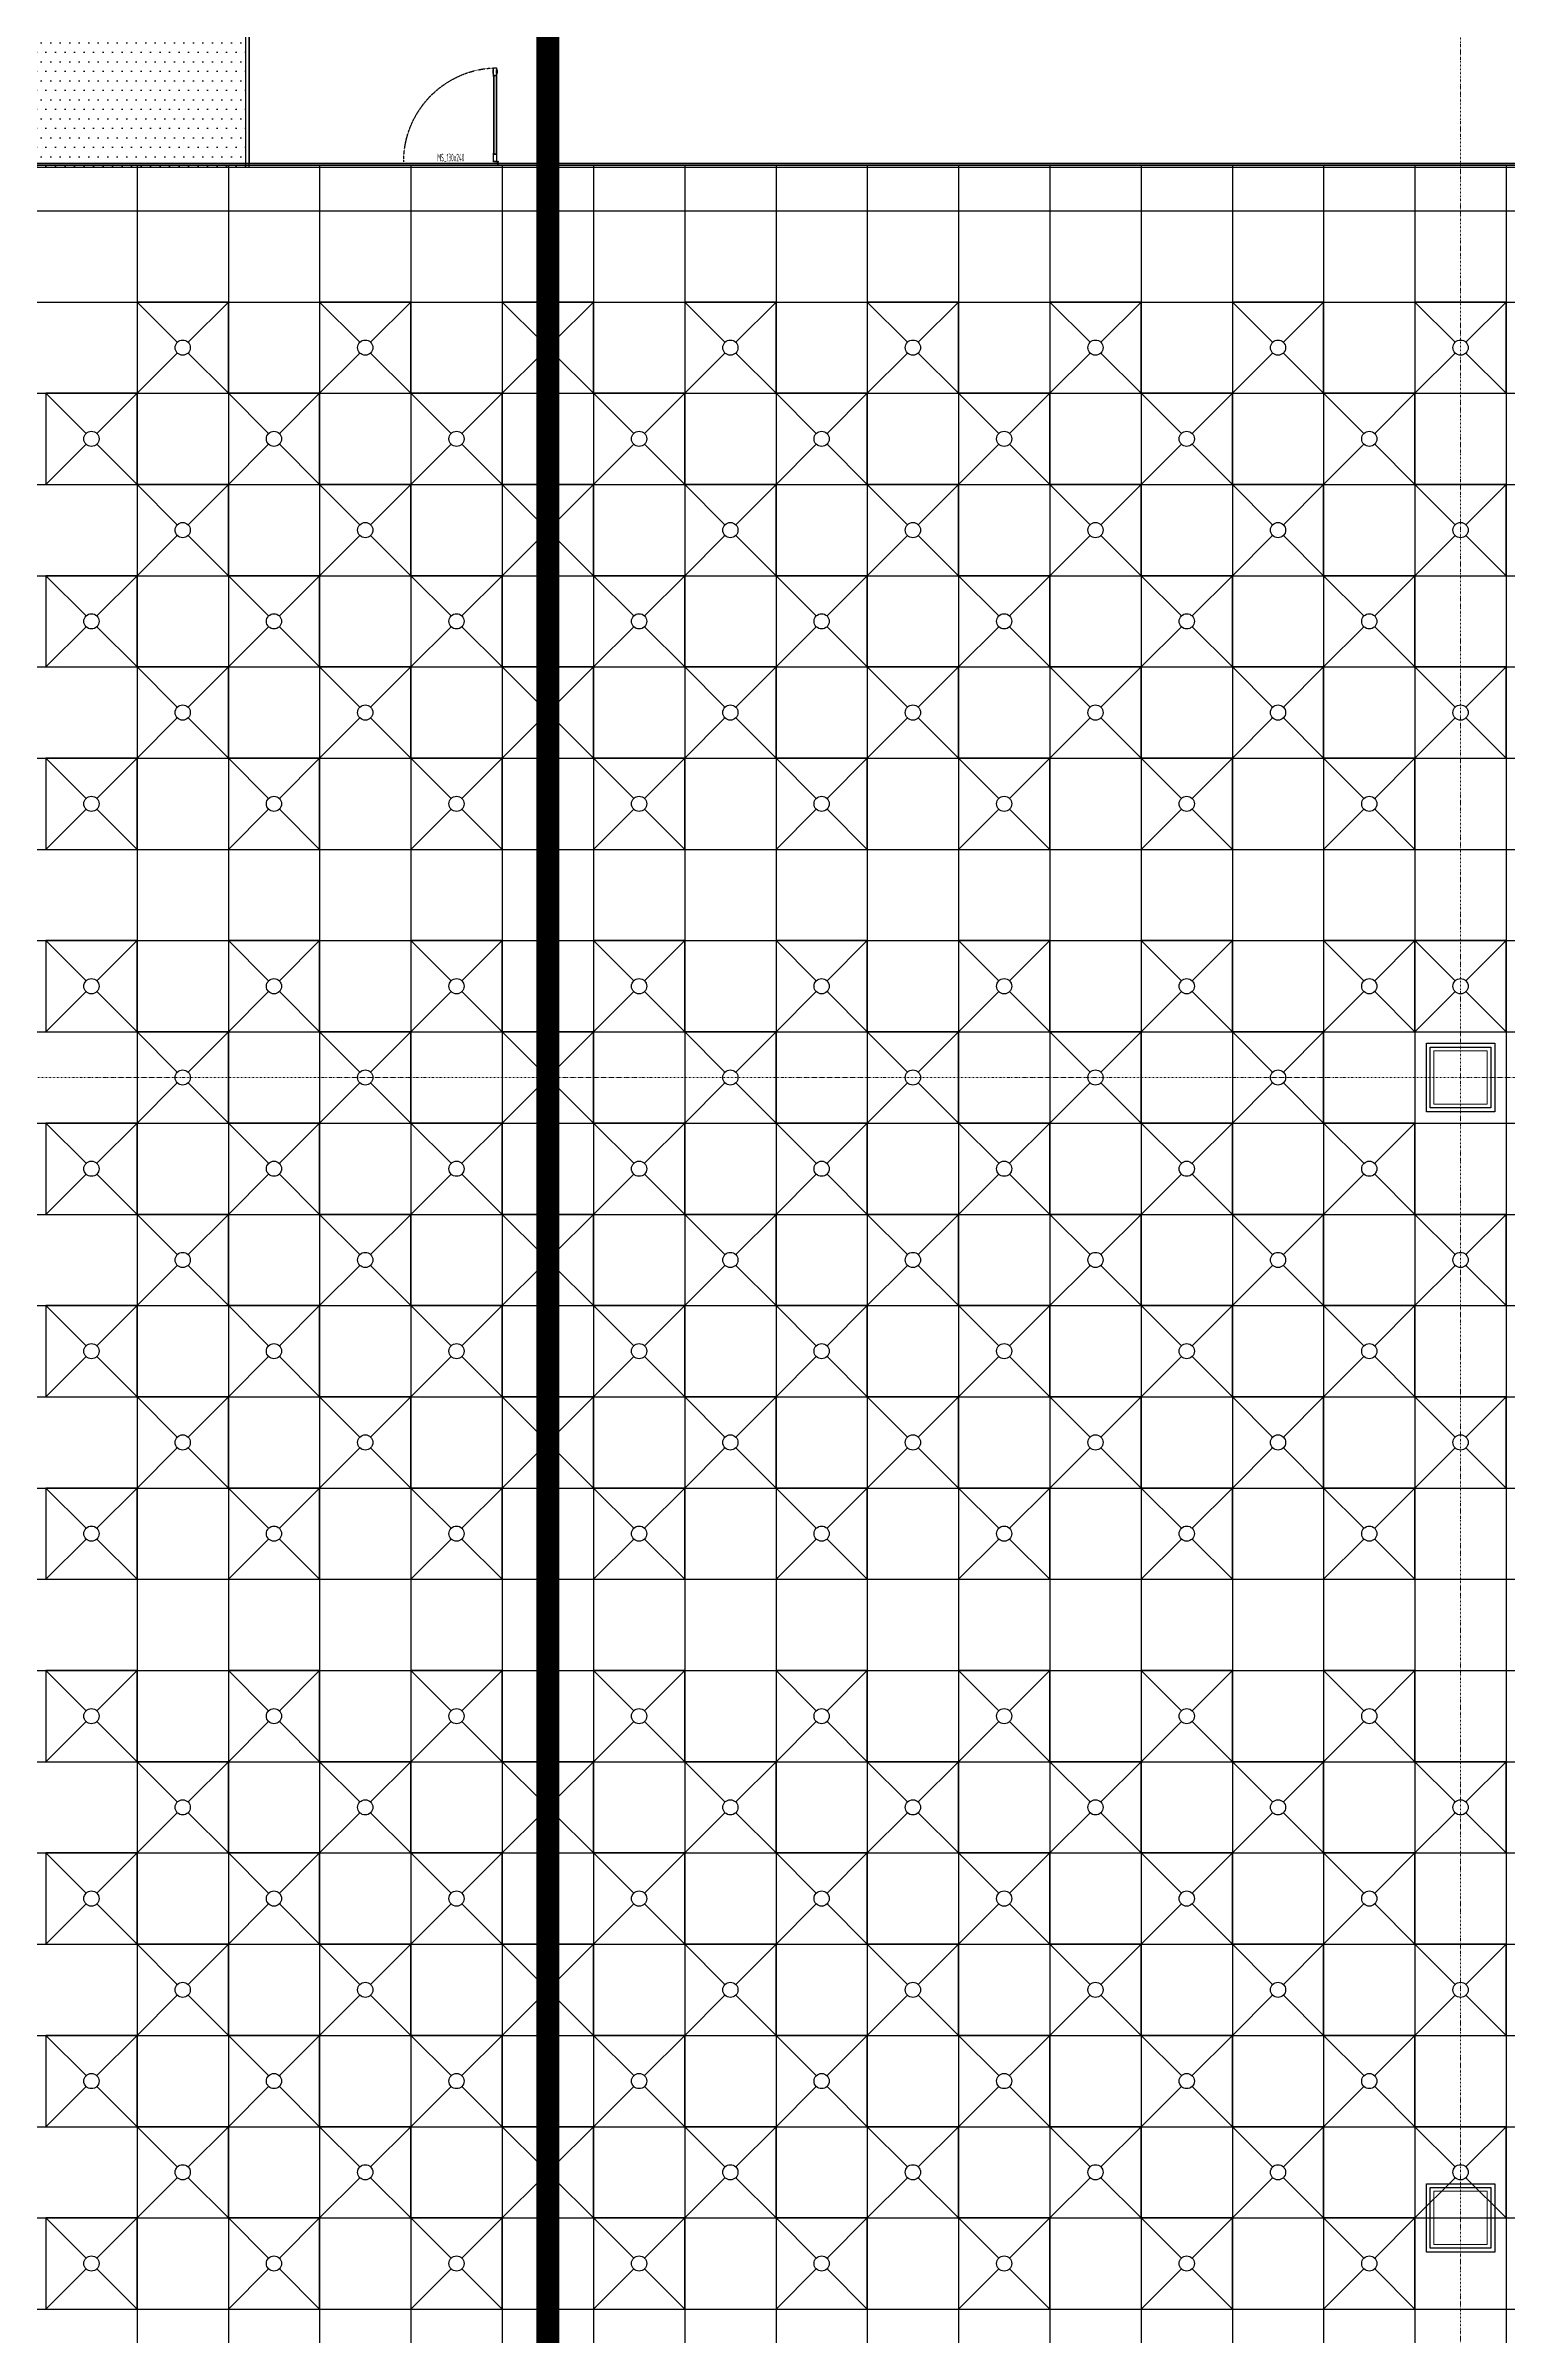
# Model space of a CAD drawing. Extents: x -32000 to 290600, y -111057 to 131250.
# Drawn here: x 132600 to 151800, y 58470 to 88570 of the extents above; entities that cross this region are included whole.
import ezdxf
from ezdxf.enums import TextEntityAlignment as Align

# ---------------------------------------------------------------- set-up
doc = ezdxf.new("R2010")
doc.units = 0
doc.header["$LTSCALE"] = 5
for name, pattern in [('DIVIDE', [1.25, 0.5, -0.25, 0, -0.25, 0, -0.25]), ('H12PL3$0$JJP_三點線', [0.9, 0.3, -0.15, 0, -0.15, 0, -0.15, 0, -0.15]), ('XFDP30-200K$0$HIDDEN', [0.3, 0.2, -0.1])]:
    doc.linetypes.add(name, pattern=pattern)
for name, color, linetype in [('area code', 5, 'Continuous'), ('H12PL3$0$S-COL', 252, 'Continuous'), ('H12PL3$0$S-GRID', 252, 'Continuous'), ('XFDC30-200K$0$A-C-4500 (200K)', 139, 'Continuous'), ('XFDH30-200K$0$A-FFU-1200x1200_(200k)', 140, 'Continuous'), ('XFDP30-200K$0$A-Ceiling (200K)', 9, 'Continuous'), ('XFDP30-200K$0$A-Door (200K)', 2, 'Continuous'), ('XFDP30-200K$0$A-W-P1S (200K)', 2, 'Continuous')]:
    doc.layers.add(name, color=color, linetype=linetype)
doc.layers.add('XFDC30-200K$0$A-Area (200K)', color=171, linetype='Continuous', plot=False)
doc.styles.add('XFDP30-200K$0$AA-TXT', font='isocp.shx', dxfattribs={"width": 0.8, "bigfont": 'china.shx'})

# ---------------------------------------------------------------- blocks, each defined once
blk = doc.blocks.new('XFDP30-200K$0$GAD2205')
blk.add_lwpolyline([(0, 1), (0, 1), (-18, 1, -0.414214), (-18, 2), (-18, 3, -0.414214), (-18, 3), (-14, 3, 0.414214), (-13, 4), (-13, 4, 0.414214), (-14, 4), (-18, 4, -0.414214), (-18, 5), (-18, 12, -0.414214), (-18, 12), (-18, 12, 0.414214), (-18, 12), (-18, 14, 0.72636), (-19, 14), (-19, 13, 0.158507), (-19, 13), (-19, 0, 0.414214), (-19, 0), (19, 0, 0.414214), (19, 0), (19, 13, 0.158507), (19, 13), (19, 14, 0.72636), (18, 14), (18, 12, 0.414214), (18, 12, -0.414214), (18, 12), (18, 5, -0.414214), (18, 4), (14, 4, 0.414214), (13, 4), (13, 4, 0.414214), (14, 3), (18, 3, -0.414214), (18, 3), (18, 2, -0.414214), (18, 1), (0, 1)], format="xyb", close=True)
blk = doc.blocks.new('XFDP30-200K$0$Door-S130a')
for p, q in [((8.8, 120.4), (8.8, 125.3)), ((8.8, 125.3), (9.6, 125.3)), ((9.6, 120.4), (8.8, 120.4)), ((9.6, 125.3), (9.6, 120.4))]:
    blk.add_line(p, q)
blk.add_lwpolyline([(4.8, 120.4), (4.8, 125.3), (4, 125.3), (4, 120.4)], close=True)
at = {"ltscale": 5}
for points in [[(8.8, 117.8), (8.8, 127.9), (4.8, 127.9), (4.8, 117.8)], [(5, 117.5), (5, 14.8), (5, 14.8), (5, 117.5)], [(8.6, 14.8), (8.5, 14.8), (8.5, 117.5), (8.6, 117.5)], [(8.8, 4.3), (8.8, 14.4), (4.8, 14.4), (4.8, 4.3)]]:
    blk.add_lwpolyline(points, close=True, dxfattribs=at)
blk.add_lwpolyline([(4.8, 117.9), (4.8, 116.7, 0.158507), (4.9, 116.7), (4.9, 116.5, 0.72636), (5, 116.6), (5, 116.7, 0.414214), (5, 116.7, -0.414214), (4.9, 116.8), (4.9, 117.5, -0.414214), (5, 117.5), (5.4, 117.5, 0.414214), (5.4, 117.5), (5.4, 117.6, 0.414214), (5.4, 117.6), (5, 117.6, -0.414214), (4.9, 117.6), (4.9, 117.8, -0.414214), (5, 117.8), (6.8, 117.8), (6.8, 117.8), (6.8, 117.8), (8.6, 117.8, -0.414214), (8.6, 117.8), (8.6, 117.6, -0.414214), (8.6, 117.6), (8.2, 117.6, 0.414214), (8.1, 117.6), (8.1, 117.5, 0.414214), (8.2, 117.5), (8.6, 117.5, -0.414214), (8.6, 117.5), (8.6, 116.8, -0.414214), (8.6, 116.7), (8.6, 116.7, 0.414214), (8.6, 116.7), (8.6, 116.6, 0.72636), (8.6, 116.5), (8.7, 116.7, 0.158507), (8.7, 116.7), (8.7, 117.9, 0.414214), (8.7, 117.9), (4.9, 117.9, 0.414214)], format="xyb", close=True, dxfattribs=at)
at = {"ltscale": 500}
for points in [[(3.2, -0.6), (3.2, 3.9), (3, 3.9), (3, -0.6)], [(8.5, 4.8), (4, 4.8), (4, 4.6), (8.5, 4.6)]]:
    blk.add_lwpolyline(points, close=True, dxfattribs=at)
at = {"linetype": 'XFDP30-200K$0$HIDDEN', "ltscale": 0.1}
blk.add_arc((3.4, 4.4), 123.6, 0, 86.7594, dxfattribs=at)
at = {"ltscale": 500, "extrusion": (0, 0, -1)}
blk.add_ellipse((3.4, 4.4), major_axis=(-0.495, 0.495), ratio=1, start_param=5.497787, end_param=11.780972, dxfattribs=at)
at = {"ltscale": 5, "xscale": 0.1000000000058208, "yscale": 0.1000000000058208, "zscale": 0.1000000000058208}
blk.add_blockref('XFDP30-200K$0$GAD2205', (6.8, 14.3), dxfattribs=at)
at = {"color": 9, "style": 'XFDP30-200K$0$AA-TXT', "width": 0.45}
blk.add_attdef('130X240', text='', height=10, dxfattribs=at).set_placement((65, 10), align=Align.MIDDLE_CENTER)
blk = doc.blocks.new('XFDP30-200K')
at = {"layer": 'XFDP30-200K$0$A-Ceiling (200K)'}
h = blk.add_hatch(dxfattribs=at)
h.set_pattern_fill('DOTS', color=256, scale=2000)
h.set_pattern_definition([(0, (27165, -17890.04), (62.5, 125), [0, -125])])
h.paths.add_polyline_path([(135275, 86975), (135275, 90350), (131125, 90350), (131125, 86975)])
blk.add_lwpolyline([(135275, 86975), (135275, 90350), (131125, 90350), (131125, 86975)], close=True, dxfattribs=at)
at = {"layer": 'XFDP30-200K$0$A-W-P1S (200K)'}
for p, q in [((135225, 90350), (135225, 86975)), ((135275, 90350), (135275, 87025)), ((43775, 87025), (174600, 87025)), ((43825, 86975), (174600, 86975))]:
    blk.add_line(p, q, dxfattribs=at)
for points in [[(150750, 75450), (151650, 75450), (151650, 74550), (150750, 74550)], [(150800, 75400), (151600, 75400), (151600, 74600), (150800, 74600)], [(150750, 60450), (151650, 60450), (151650, 59550), (150750, 59550)], [(150800, 60400), (151600, 60400), (151600, 59600), (150800, 59600)]]:
    blk.add_lwpolyline(points, close=True, dxfattribs=at)
at = {"layer": 'XFDP30-200K$0$A-Door (200K)'}
ref = blk.add_blockref('XFDP30-200K$0$Door-S130a', (138575, 87000), dxfattribs=dict(at, xscale=-10, yscale=10, zscale=10))
ref.add_attrib('130X240', 'MS_130x240', dxfattribs={"layer": '0', "color": 9, "height": 100, "style": 'XFDP30-200K$0$AA-TXT', "width": 0.45}).set_placement((137925, 87100), align=Align.MIDDLE_CENTER)
blk = doc.blocks.new('H12PL3')
at = {"layer": 'H12PL3$0$S-COL', "lineweight": 0, "flags": 128}
for points in [[(150850, 74650), (151550, 74650), (151550, 75350), (150850, 75350)], [(150850, 59650), (151550, 59650), (151550, 60350), (150850, 60350)]]:
    blk.add_lwpolyline(points, close=True, dxfattribs=at)
at = {"layer": 'H12PL3$0$S-GRID', "linetype": 'H12PL3$0$JJP_三點線', "lineweight": 0}
for p, q in [((139200, 128250), (139200, -28000)), ((151200, 128250), (151200, -28000)), ((-29000, 75000), (289600, 75000)), ((-29000, 60000), (289600, 60000))]:
    blk.add_line(p, q, dxfattribs=at)
blk.add_blockref('XFDP30-200K', (0, 0))
blk = doc.blocks.new('XFDH30-200K$0$FFU-1212')
for p, q in [((0, 120), (52.9, 67.1)), ((67.1, 67.1), (120, 120)), ((0, 0), (52.9, 52.9)), ((67.1, 52.9), (120, 0))]:
    blk.add_line(p, q)
blk.add_lwpolyline([(0, 0), (120, 0), (120, 120), (0, 120)], close=True)
blk.add_circle((60, 60), 10)
blk = doc.blocks.new('XFDH30-200K')
at = {"layer": 'XFDH30-200K$0$A-FFU-1200x1200_(200k)', "xscale": 10, "yscale": 10, "zscale": 10, "rotation": 90.00000000000001}
for p in [(135000, 84000, 0), (137400, 84000, 0), (139800, 84000, 0), (142200, 84000, 0), (144600, 84000, 0), (147000, 84000, 0), (149400, 84000, 0), (151800, 84000, 0), (133800, 82800, 0), (136200, 82800, 0), (138600, 82800, 0), (141000, 82800, 0), (143400, 82800, 0), (145800, 82800, 0), (148200, 82800, 0), (150600, 82800, 0), (135000, 81600, 0), (137400, 81600, 0), (139800, 81600, 0), (142200, 81600, 0), (144600, 81600, 0), (147000, 81600, 0), (149400, 81600, 0), (151800, 81600, 0), (133800, 80400, 0), (136200, 80400, 0), (138600, 80400, 0), (141000, 80400, 0), (143400, 80400, 0), (145800, 80400, 0), (148200, 80400, 0), (150600, 80400, 0), (135000, 79200, 0), (137400, 79200, 0), (139800, 79200, 0), (142200, 79200, 0), (144600, 79200, 0), (147000, 79200, 0), (149400, 79200, 0), (151800, 79200, 0), (133800, 78000, 0), (136200, 78000, 0), (138600, 78000, 0), (141000, 78000, 0), (143400, 78000, 0), (145800, 78000, 0), (148200, 78000, 0), (150600, 78000, 0), (133800, 75600, 0), (136200, 75600, 0), (138600, 75600, 0), (141000, 75600, 0), (143400, 75600, 0), (145800, 75600, 0), (148200, 75600, 0), (150600, 75600, 0), (151800, 75600, 0), (135000, 74400, 0), (137400, 74400, 0), (139800, 74400, 0), (142200, 74400, 0), (144600, 74400, 0), (147000, 74400, 0), (149400, 74400, 0), (133800, 73200, 0), (136200, 73200, 0), (138600, 73200, 0), (141000, 73200, 0), (143400, 73200, 0), (145800, 73200, 0), (148200, 73200, 0), (150600, 73200, 0), (135000, 72000, 0), (137400, 72000, 0), (139800, 72000, 0), (142200, 72000, 0), (144600, 72000, 0), (147000, 72000, 0), (149400, 72000, 0), (151800, 72000, 0), (133800, 70800, 0), (136200, 70800, 0), (138600, 70800, 0), (141000, 70800, 0), (143400, 70800, 0), (145800, 70800, 0), (148200, 70800, 0), (150600, 70800, 0), (135000, 69600, 0), (137400, 69600, 0), (139800, 69600, 0), (142200, 69600, 0), (144600, 69600, 0), (147000, 69600, 0), (149400, 69600, 0), (151800, 69600, 0), (133800, 68400, 0), (136200, 68400, 0), (138600, 68400, 0), (141000, 68400, 0), (143400, 68400, 0), (145800, 68400, 0), (148200, 68400, 0), (150600, 68400, 0), (133800, 66000, 0), (136200, 66000, 0), (138600, 66000, 0), (141000, 66000, 0), (143400, 66000, 0), (145800, 66000, 0), (148200, 66000, 0), (150600, 66000, 0), (135000, 64800, 0), (137400, 64800, 0), (139800, 64800, 0), (142200, 64800, 0), (144600, 64800, 0), (147000, 64800, 0), (149400, 64800, 0), (151800, 64800, 0), (133800, 63600, 0), (136200, 63600, 0), (138600, 63600, 0), (141000, 63600, 0), (143400, 63600, 0), (145800, 63600, 0), (148200, 63600, 0), (150600, 63600, 0), (135000, 62400, 0), (137400, 62400, 0), (139800, 62400, 0), (142200, 62400, 0), (144600, 62400, 0), (147000, 62400, 0), (149400, 62400, 0), (151800, 62400, 0), (133800, 61200, 0), (136200, 61200, 0), (138600, 61200, 0), (141000, 61200, 0), (143400, 61200, 0), (145800, 61200, 0), (148200, 61200, 0), (150600, 61200, 0), (135000, 60000, 0), (137400, 60000, 0), (139800, 60000, 0), (142200, 60000, 0), (144600, 60000, 0), (147000, 60000, 0), (149400, 60000, 0), (151800, 60000, 0), (133800, 58800, 0), (136200, 58800, 0), (138600, 58800, 0), (141000, 58800, 0), (143400, 58800, 0), (145800, 58800, 0), (148200, 58800, 0), (150600, 58800, 0)]:
    blk.add_blockref('XFDH30-200K$0$FFU-1212', p, dxfattribs=at)
blk = doc.blocks.new('XFDC30-200K')
at = {"layer": 'XFDC30-200K$0$A-Area (200K)', "elevation": 0}
blk.add_lwpolyline([(18450, 3000), (166200, 3000), (166200, 13200), (174600, 13200), (174600, 87000), (43650, 87000), (43650, 85450), (18450, 85450), (18450, 60340), (22950, 60340), (22950, 55865), (18449, 55865)], close=True, dxfattribs=at)
at = {"layer": 'XFDC30-200K$0$A-C-4500 (200K)', "ltscale": 0.3}
for p, q in [((43800, 87000), (174600, 87000)), ((133800, 87000), (133800, 3000)), ((135000, 87000), (135000, 3000)), ((136200, 87000), (136200, 3000)), ((137400, 87000), (137400, 3000)), ((138600, 87000), (138600, 3000)), ((139800, 87000), (139800, 3000)), ((141000, 87000), (141000, 3000)), ((142200, 87000), (142200, 3000)), ((143400, 87000), (143400, 3000)), ((144600, 87000), (144600, 3000)), ((145800, 87000), (145800, 3000)), ((147000, 87000), (147000, 3000)), ((148200, 87000), (148200, 3000)), ((149400, 87000), (149400, 3000)), ((150600, 87000), (150600, 3000)), ((151800, 87000), (151800, 3000)), ((43800, 86400), (174600, 86400)), ((18450, 85200), (174600, 85200)), ((18450, 84000), (174600, 84000)), ((18450, 82800), (174600, 82800)), ((18450, 81600), (174600, 81600)), ((18450, 80400), (174600, 80400)), ((18450, 79200), (174600, 79200)), ((18450, 78000), (174600, 78000)), ((18450, 76800), (174600, 76800)), ((18450, 75600), (174600, 75600)), ((18450, 74400), (174600, 74400)), ((18450, 73200), (174600, 73200)), ((18450, 72000), (174600, 72000)), ((18450, 70800), (174600, 70800)), ((18450, 69600), (174600, 69600)), ((18450, 68400), (174600, 68400)), ((18450, 67200), (174600, 67200)), ((18450, 66000), (174600, 66000)), ((18450, 64800), (174600, 64800)), ((18450, 63600), (174600, 63600)), ((18450, 62400), (174600, 62400)), ((18450, 61200), (174600, 61200)), ((23075, 60000), (174600, 60000)), ((23075, 58800), (174600, 58800))]:
    blk.add_line(p, q, dxfattribs=at)

msp = doc.modelspace()

# ---------------------------------------------------------------- linework, layer by layer
at = {"layer": 'area code', "color": 5, "linetype": 'DIVIDE', "const_width": 300}
msp.add_lwpolyline([(139200, 103179), (139200, -9579)], dxfattribs=at)

# ---------------------------------------------------------------- block references
for name in ['H12PL3', 'XFDC30-200K', 'XFDH30-200K']:
    msp.add_blockref(name, (0, 0))

doc.saveas('drawing.dxf')
